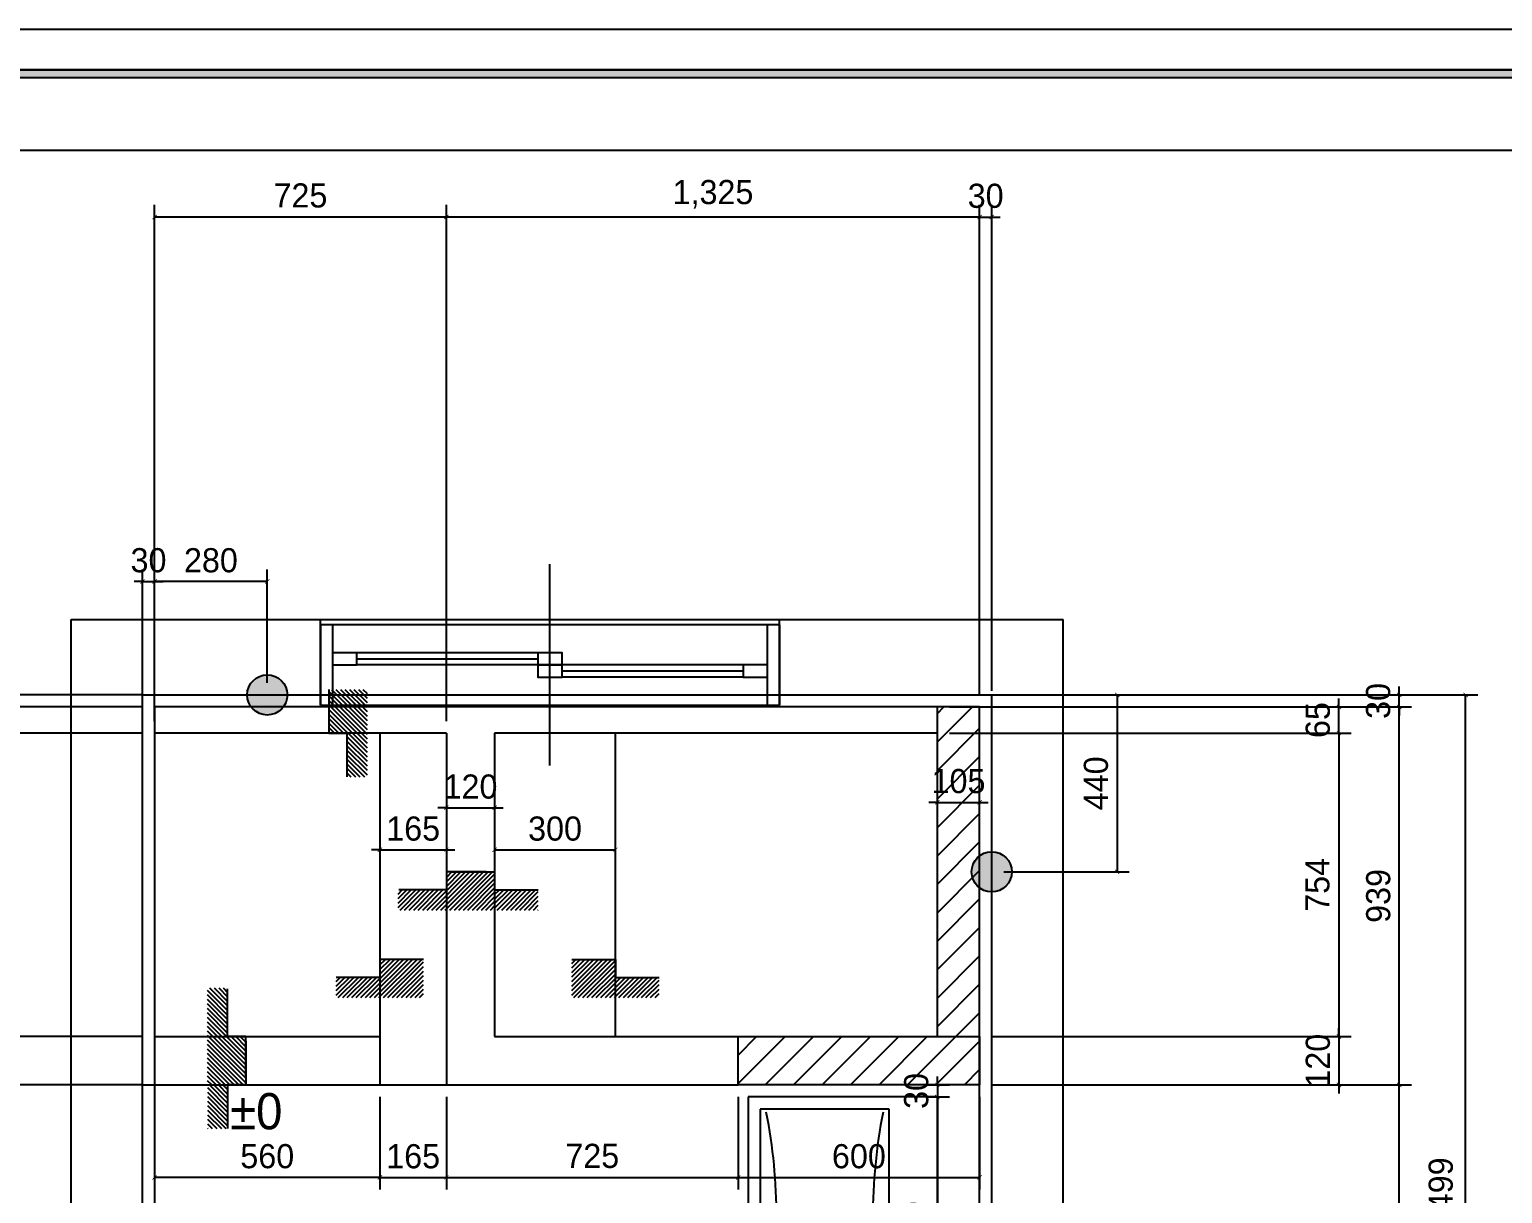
# Model space of a CAD drawing. Header units: inches. Extents: x 7740 to 83056, y -9304 to 75068.
# Drawn here: x 65773 to 69433, y 64553 to 67446 of the extents above; entities that cross this region are included whole.
import ezdxf
from ezdxf.enums import TextEntityAlignment as Align

# ---------------------------------------------------------------- set-up
doc = ezdxf.new("R2010")
doc.units = ezdxf.units.IN
doc.header["$LTSCALE"] = 50
doc.header["$MEASUREMENT"] = 0
for name, color, linetype in [('02-WAL', 2, 'Continuous'), ('03-WAL NEW', 3, 'Continuous'), ('06-FUR', 6, 'Continuous'), ('06-LIGHT', 4, 'Continuous'), ('07-DIM', 5, 'Continuous'), ('07-DIM WAL', 5, 'Continuous'), ('9.보조선', 5, 'Continuous'), ('CO-BATH', 6, 'Continuous'), ('F-SYM', 7, 'Continuous'), ('FORM(YOURNAME)-11', 1, 'Continuous'), ('도면층2', 2, 'Continuous'), ('도면층4', 4, 'Continuous'), ('도면층5', 5, 'Continuous')]:
    doc.layers.add(name, color=color, linetype=linetype)
doc.styles.add('YOURNAME', font='HY울릉도M.TTF')
doc.styles.add('마감재', font='stylu.ttf')
doc.styles.add('코레일둥고', font='Korail_Round_Gothic_Medium.ttf')
doc.dimstyles.new('사본 벽치수 Copy of DIM-30', dxfattribs={"dimscale": 30, "dimtxt": 2, "dimasz": 0.7, "dimexe": 1, "dimexo": 1, "dimgap": 0.7, "dimtad": 1, "dimdec": 0, "dimzin": 1, "dimdsep": 46, "dimlunit": 6, "dimtxsty": '마감재', "dimblk": 'ARCHTICK', "dimcen": -0.09, "dimclrd": 256, "dimclre": 256, "dimclrt": 3, "dimadec": 0, "dimazin": 0, "dimtfac": 1, "dimtdec": 0, "dimtix": 1, "dimtmove": 2, "dimatfit": 0, "dimldrblk": 'ARCHTICK', "dimfxl": 0, "dimtolj": 1, "dimtzin": 0, "dimarcsym": 0})
pattern_1 = [(45, (25971, 2475), (-35.35534, 35.35534), [])]

# ---------------------------------------------------------------- blocks, each defined once
blk = doc.blocks.new('FORM-PLAN')
at = {"layer": 'FORM(YOURNAME)-11'}
h = blk.add_hatch(color=256, dxfattribs=at)
h.dxf.hatch_style = 1
h.paths.add_polyline_path([(-71444, 55115), (10556, 55115), (10556, 54915), (-71444, 54915)])
h.paths.add_polyline_path([(-71444, -2085), (10556, -2085), (10556, -2285), (-71444, -2285)])
at = {"layer": 'Defpoints', "color": 158}
for points in [[(-71444, -2285), (10556, -2285), (10556, 55115), (-71444, 55115)], [(-69444, 53115), (-64, 53115), (-64, 1215), (-69444, 1215)]]:
    blk.add_lwpolyline(points, close=True, dxfattribs=at)
at = {"layer": 'FORM(YOURNAME)-11', "color": 250}
blk.add_lwpolyline([(-72444, -3285), (11556, -3285), (11556, 56115), (-72444, 56115)], close=True, dxfattribs=at)
at = {"layer": 'FORM(YOURNAME)-11'}
blk.add_lwpolyline([(-71444, 55115), (10556, 55115), (10556, 54915), (-71444, 54915)], close=True, dxfattribs=at)
at = {"layer": 'FORM(YOURNAME)-11', "color": 3, "style": 'YOURNAME'}
for tag, height, p in [('1', 450, (9905, 18188)), ('2', 450, (9905, 17544)), ('3', 450, (9905, 16257)), ('4', 450, (9905, 14326)), ('5', 515, (9905, 12009)), ('6', 515, (9905, 9757)), ('7', 515, (9905, 7504)), ('8', 515, (9905, 5252)), ('9', 515, (9905, 2999)), ('10', 515, (5655, 811)), ('11', 515, (9905, 747)), ('12', 515, (5655, -1441)), ('13', 515, (9905, -1441))]:
    blk.add_attdef(tag, text='', height=height, dxfattribs=at).set_placement(p, align=Align.MIDDLE_RIGHT)
blk = doc.blocks.new('*U813')
at = {"layer": 'F-SYM', "xscale": 0.1, "yscale": 0.1, "zscale": 0.1}
blk.add_blockref('FORM-PLAN', (70584.2, 61834.2), dxfattribs=at)
blk = doc.blocks.new('B-003')
at = {"layer": 'CO-BATH'}
for p, q in [((-300, 0), (-300, -470)), ((300, 0), (-300, 0)), ((300, -470), (300, 0)), ((-300, -470), (300, -470))]:
    blk.add_line(p, q, dxfattribs=at)
at = {"layer": 'CO-BATH', "color": 8}
for p, q in [((-12.5, -60), (-12.5, -150.5)), ((12.5, -60), (12.5, -150.5)), ((-270, -120), (-270, -440)), ((270, -120), (-270, -120)), ((270, -440), (270, -120)), ((-14.5, -155.5), (-14.5, -160.5)), ((-14.5, -160.5), (14.5, -160.5)), ((-13.5, -150.5), (-13.5, -155.5)), ((13.5, -150.5), (13.5, -155.5)), ((14.5, -155.5), (14.5, -160.5)), ((-270, -440), (270, -440))]:
    blk.add_line(p, q, dxfattribs=at)
at = {"layer": 'CO-BATH', "color": 251}
for p, q in [((-14.5, -155.5), (14.5, -155.5)), ((-13.5, -150.5), (13.5, -150.5))]:
    blk.add_line(p, q, dxfattribs=at)
at = {"layer": 'CO-BATH', "color": 8}
blk.add_circle((0, -195), 25, dxfattribs=at)
at = {"layer": 'CO-BATH', "color": 251}
blk.add_circle((0, -195), 20, dxfattribs=at)
at = {"layer": 'CO-BATH', "color": 8}
for radius, start, end in [(35, 290.9248, 249.0751), (12.5, 360, 180)]:
    blk.add_arc((0, -60), radius, start, end, dxfattribs=at)
at = {"layer": 'CO-BATH', "color": 251}
for centre, radius, start, end in [((0, -60), 30, 294.6243, 245.3757), ((0, -60), 25, 300, 240), ((0, -60), 18, 313.9829, 226.017), ((0, 1201.9), 1362.4, 258.891, 281.109), ((0, -1761.9), 1362.4, 78.891, 101.109)]:
    blk.add_arc(centre, radius, start, end, dxfattribs=at)
blk = doc.blocks.new('_ARCHTICK')
at = {"color": 0, "linetype": 'ByBlock', "const_width": 0.075}
blk.add_lwpolyline([(-0.25, -0.25), (0.25, 0.25)], dxfattribs=at)
blk = doc.blocks.new('*D486')
at = {"layer": '07-DIM', "lineweight": -2}
for p, q in [((66053.8, 64823.2), (64846.3, 64823.2)), ((64876.3, 63323.2), (64876.3, 64823.2)), ((66053.8, 63323.2), (64846.3, 63323.2))]:
    blk.add_line(p, q, dxfattribs=at)
at = {"layer": 'Defpoints', "color": 0}
for p in [(64876.3, 64823.2), (66083.8, 64823.2), (66083.8, 63323.2)]:
    blk.add_point(p, dxfattribs=at)
at = {"layer": '07-DIM', "lineweight": -2, "xscale": 21, "yscale": 21, "zscale": 21}
for p, rotation in [((64876.3, 64823.2), 90), ((64876.3, 63323.2), 270)]:
    blk.add_blockref('_ARCHTICK', p, dxfattribs=dict(at, rotation=rotation))
at = {"layer": '07-DIM', "color": 3, "insert": (64819.7, 64073.2), "char_height": 60, "attachment_point": 5, "rotation": 90, "style": '마감재'}
blk.add_mtext('\\A1;1,500', dxfattribs=at)
blk = doc.blocks.new('*D487')
at = {"layer": '07-DIM', "lineweight": -2}
for p, q in [((66053.8, 65762.2), (64846.3, 65762.2)), ((64876.3, 64823.2), (64876.3, 65762.2)), ((66053.8, 64823.2), (64846.3, 64823.2))]:
    blk.add_line(p, q, dxfattribs=at)
at = {"layer": 'Defpoints', "color": 0}
for p in [(64876.3, 65762.2), (66083.8, 65762.2), (66083.8, 64823.2)]:
    blk.add_point(p, dxfattribs=at)
at = {"layer": '07-DIM', "lineweight": -2, "xscale": 21, "yscale": 21, "zscale": 21}
for p, rotation in [((64876.3, 65762.2), 90), ((64876.3, 64823.2), 270)]:
    blk.add_blockref('_ARCHTICK', p, dxfattribs=dict(at, rotation=rotation))
at = {"layer": '07-DIM', "color": 3, "insert": (64824.2, 65292.7), "char_height": 60, "attachment_point": 5, "rotation": 90, "style": '마감재'}
blk.add_mtext('\\A1;939', dxfattribs=at)
blk = doc.blocks.new('*D488')
at = {"layer": '07-DIM', "lineweight": -2}
for p, q in [((64876.3, 65792.2), (64876.3, 65813.2)), ((66053.8, 65792.2), (64846.3, 65792.2)), ((64876.3, 65762.2), (64876.3, 65792.2)), ((66053.8, 65762.2), (64846.3, 65762.2)), ((64876.3, 65762.2), (64876.3, 65741.2))]:
    blk.add_line(p, q, dxfattribs=at)
at = {"layer": 'Defpoints', "color": 0}
for p in [(64876.3, 65792.2), (66083.8, 65792.2), (66083.8, 65762.2)]:
    blk.add_point(p, dxfattribs=at)
at = {"layer": '07-DIM', "lineweight": -2, "xscale": 21, "yscale": 21, "zscale": 21}
for p, rotation in [((64876.3, 65792.2), 270), ((64876.3, 65762.2), 90)]:
    blk.add_blockref('_ARCHTICK', p, dxfattribs=dict(at, rotation=rotation))
at = {"layer": '07-DIM', "color": 3, "insert": (64824, 65777.2), "char_height": 60, "attachment_point": 5, "rotation": 90, "style": '마감재'}
blk.add_mtext('\\A1;30', dxfattribs=at)
blk = doc.blocks.new('*D478')
at = {"layer": '07-DIM', "lineweight": -2}
for p, q in [((65026.3, 65762.2), (65026.3, 65783.2)), ((66053.8, 65762.2), (64996.3, 65762.2)), ((65026.3, 65762.2), (65026.3, 65697.2)), ((66053.8, 65697.2), (64996.3, 65697.2)), ((65026.3, 65697.2), (65026.3, 65676.2))]:
    blk.add_line(p, q, dxfattribs=at)
at = {"layer": 'Defpoints', "color": 0}
for p in [(66083.8, 65762.2), (65026.3, 65697.2), (66083.8, 65697.2)]:
    blk.add_point(p, dxfattribs=at)
at = {"layer": '07-DIM', "lineweight": -2, "xscale": 21, "yscale": 21, "zscale": 21}
for p, rotation in [((65026.3, 65762.2), 270), ((65026.3, 65697.2), 90)]:
    blk.add_blockref('_ARCHTICK', p, dxfattribs=dict(at, rotation=rotation))
at = {"layer": '07-DIM', "color": 3, "insert": (64974, 65729.7), "char_height": 60, "attachment_point": 5, "rotation": 90, "style": '마감재'}
blk.add_mtext('\\A1;65', dxfattribs=at)
blk = doc.blocks.new('*D497')
at = {"layer": '07-DIM', "lineweight": -2}
for p, q in [((66053.8, 65697.2), (64996.3, 65697.2)), ((65026.3, 65697.2), (65026.3, 64943.2)), ((66053.8, 64943.2), (64996.3, 64943.2))]:
    blk.add_line(p, q, dxfattribs=at)
at = {"layer": 'Defpoints', "color": 0}
for p in [(66083.8, 65697.2), (65026.3, 64943.2), (66083.8, 64943.2)]:
    blk.add_point(p, dxfattribs=at)
at = {"layer": '07-DIM', "lineweight": -2, "xscale": 21, "yscale": 21, "zscale": 21}
for p, rotation in [((65026.3, 65697.2), 90), ((65026.3, 64943.2), 270)]:
    blk.add_blockref('_ARCHTICK', p, dxfattribs=dict(at, rotation=rotation))
at = {"layer": '07-DIM', "color": 3, "insert": (64973.2, 65320.2), "char_height": 60, "attachment_point": 5, "rotation": 90, "style": '마감재'}
blk.add_mtext('\\A1;754', dxfattribs=at)
blk = doc.blocks.new('*D479')
at = {"layer": '07-DIM', "lineweight": -2}
for p, q in [((66053.8, 64943.2), (64996.3, 64943.2)), ((65026.3, 64943.2), (65026.3, 64964.2)), ((65026.3, 64943.2), (65026.3, 64823.2)), ((66053.8, 64823.2), (64996.3, 64823.2)), ((65026.3, 64823.2), (65026.3, 64802.2))]:
    blk.add_line(p, q, dxfattribs=at)
at = {"layer": 'Defpoints', "color": 0}
for p in [(66083.8, 64943.2), (65026.3, 64823.2), (66083.8, 64823.2)]:
    blk.add_point(p, dxfattribs=at)
at = {"layer": '07-DIM', "lineweight": -2, "xscale": 21, "yscale": 21, "zscale": 21}
for p, rotation in [((65026.3, 64943.2), 270), ((65026.3, 64823.2), 90)]:
    blk.add_blockref('_ARCHTICK', p, dxfattribs=dict(at, rotation=rotation))
at = {"layer": '07-DIM', "color": 3, "insert": (64974.2, 64883.2), "char_height": 60, "attachment_point": 5, "rotation": 90, "style": '마감재'}
blk.add_mtext('\\A1;120', dxfattribs=at)
blk = doc.blocks.new('*D499')
at = {"layer": '07-DIM', "lineweight": -2}
for p, q in [((68163.8, 64823.2), (69206.5, 64823.2)), ((69176.5, 63323.2), (69176.5, 64823.2)), ((68163.8, 63323.2), (69206.5, 63323.2))]:
    blk.add_line(p, q, dxfattribs=at)
at = {"layer": 'Defpoints', "color": 0}
for p in [(68133.8, 64823.2), (69176.5, 64823.2), (68133.8, 63323.2)]:
    blk.add_point(p, dxfattribs=at)
at = {"layer": '07-DIM', "lineweight": -2, "xscale": 21, "yscale": 21, "zscale": 21}
for p, rotation in [((69176.5, 64823.2), 90), ((69176.5, 63323.2), 270)]:
    blk.add_blockref('_ARCHTICK', p, dxfattribs=dict(at, rotation=rotation))
at = {"layer": '07-DIM', "color": 3, "insert": (69119.8, 64073.2), "char_height": 60, "attachment_point": 5, "rotation": 90, "style": '마감재'}
blk.add_mtext('\\A1;1,500', dxfattribs=at)
blk = doc.blocks.new('*D500')
at = {"layer": '07-DIM', "lineweight": -2}
for p, q in [((68163.8, 65762.2), (69206.5, 65762.2)), ((69176.5, 64823.2), (69176.5, 65762.2)), ((68163.8, 64823.2), (69206.5, 64823.2))]:
    blk.add_line(p, q, dxfattribs=at)
at = {"layer": 'Defpoints', "color": 0}
for p in [(68133.8, 65762.2), (69176.5, 65762.2), (68133.8, 64823.2)]:
    blk.add_point(p, dxfattribs=at)
at = {"layer": '07-DIM', "lineweight": -2, "xscale": 21, "yscale": 21, "zscale": 21}
for p, rotation in [((69176.5, 65762.2), 90), ((69176.5, 64823.2), 270)]:
    blk.add_blockref('_ARCHTICK', p, dxfattribs=dict(at, rotation=rotation))
at = {"layer": '07-DIM', "color": 3, "insert": (69124.4, 65292.7), "char_height": 60, "attachment_point": 5, "rotation": 90, "style": '마감재'}
blk.add_mtext('\\A1;939', dxfattribs=at)
blk = doc.blocks.new('*D489')
at = {"layer": '07-DIM', "lineweight": -2}
for p, q in [((69176.5, 65792.2), (69176.5, 65813.2)), ((68163.8, 65792.2), (69206.5, 65792.2)), ((69176.5, 65762.2), (69176.5, 65792.2)), ((68163.8, 65762.2), (69206.5, 65762.2)), ((69176.5, 65762.2), (69176.5, 65741.2))]:
    blk.add_line(p, q, dxfattribs=at)
at = {"layer": 'Defpoints', "color": 0}
for p in [(68133.8, 65792.2), (69176.5, 65792.2), (68133.8, 65762.2)]:
    blk.add_point(p, dxfattribs=at)
at = {"layer": '07-DIM', "lineweight": -2, "xscale": 21, "yscale": 21, "zscale": 21}
for p, rotation in [((69176.5, 65792.2), 270), ((69176.5, 65762.2), 90)]:
    blk.add_blockref('_ARCHTICK', p, dxfattribs=dict(at, rotation=rotation))
at = {"layer": '07-DIM', "color": 3, "insert": (69124.2, 65777.2), "char_height": 60, "attachment_point": 5, "rotation": 90, "style": '마감재'}
blk.add_mtext('\\A1;30', dxfattribs=at)
blk = doc.blocks.new('*D490')
at = {"layer": '07-DIM', "lineweight": -2}
for p, q in [((68058.8, 65697.2), (69056.5, 65697.2)), ((69026.5, 65697.2), (69026.5, 64943.2)), ((68163.8, 64943.2), (69056.5, 64943.2))]:
    blk.add_line(p, q, dxfattribs=at)
at = {"layer": 'Defpoints', "color": 0}
for p in [(68028.8, 65697.2), (68133.8, 64943.2), (69026.5, 64943.2)]:
    blk.add_point(p, dxfattribs=at)
at = {"layer": '07-DIM', "lineweight": -2, "xscale": 21, "yscale": 21, "zscale": 21}
for p, rotation in [((69026.5, 65697.2), 90), ((69026.5, 64943.2), 270)]:
    blk.add_blockref('_ARCHTICK', p, dxfattribs=dict(at, rotation=rotation))
at = {"layer": '07-DIM', "color": 3, "insert": (68973.3, 65320.2), "char_height": 60, "attachment_point": 5, "rotation": 90, "style": '마감재'}
blk.add_mtext('\\A1;754', dxfattribs=at)
blk = doc.blocks.new('*D473')
at = {"layer": '07-DIM', "lineweight": -2}
for p, q in [((68163.8, 64943.2), (69056.5, 64943.2)), ((69026.5, 64943.2), (69026.5, 64964.2)), ((69026.5, 64943.2), (69026.5, 64823.2)), ((68163.8, 64823.2), (69056.5, 64823.2)), ((69026.5, 64823.2), (69026.5, 64802.2))]:
    blk.add_line(p, q, dxfattribs=at)
at = {"layer": 'Defpoints', "color": 0}
for p in [(68133.8, 64943.2), (68133.8, 64823.2), (69026.5, 64823.2)]:
    blk.add_point(p, dxfattribs=at)
at = {"layer": '07-DIM', "lineweight": -2, "xscale": 21, "yscale": 21, "zscale": 21}
for p, rotation in [((69026.5, 64943.2), 270), ((69026.5, 64823.2), 90)]:
    blk.add_blockref('_ARCHTICK', p, dxfattribs=dict(at, rotation=rotation))
at = {"layer": '07-DIM', "color": 3, "insert": (68974.4, 64883.2), "char_height": 60, "attachment_point": 5, "rotation": 90, "style": '마감재'}
blk.add_mtext('\\A1;120', dxfattribs=at)
blk = doc.blocks.new('*D491')
at = {"layer": '07-DIM', "lineweight": -2}
for p, q in [((68133.8, 66979.7), (68112.8, 66979.7)), ((68133.8, 65792.2), (68133.8, 67009.7)), ((68133.8, 66979.7), (68163.8, 66979.7)), ((68163.8, 65802.5), (68163.8, 67009.7)), ((68163.8, 66979.7), (68184.8, 66979.7))]:
    blk.add_line(p, q, dxfattribs=at)
at = {"layer": 'Defpoints', "color": 0}
for p in [(68163.8, 66979.7), (68163.8, 65772.5), (68133.8, 65762.2)]:
    blk.add_point(p, dxfattribs=at)
at = {"layer": '07-DIM', "lineweight": -2, "xscale": 21, "yscale": 21, "zscale": 21}
blk.add_blockref('_ARCHTICK', (68133.8, 66979.7), dxfattribs=at)
at = {"layer": '07-DIM', "lineweight": -2, "xscale": 21, "yscale": 21, "zscale": 21, "rotation": 180}
blk.add_blockref('_ARCHTICK', (68163.8, 66979.7), dxfattribs=at)
at = {"layer": '07-DIM', "color": 3, "insert": (68148.8, 67032), "char_height": 60, "attachment_point": 5, "style": '마감재'}
blk.add_mtext('\\A1;30', dxfattribs=at)
blk = doc.blocks.new('*D492')
at = {"layer": '07-DIM', "lineweight": -2}
for p, q in [((66808.8, 65727.2), (66808.8, 67009.7)), ((68133.8, 66979.7), (66808.8, 66979.7)), ((68133.8, 65792.2), (68133.8, 67009.7))]:
    blk.add_line(p, q, dxfattribs=at)
at = {"layer": 'Defpoints', "color": 0}
for p in [(66808.8, 66979.7), (68133.8, 65762.2), (66808.8, 65697.2)]:
    blk.add_point(p, dxfattribs=at)
at = {"layer": '07-DIM', "lineweight": -2, "xscale": 21, "yscale": 21, "zscale": 21, "rotation": 180}
blk.add_blockref('_ARCHTICK', (66808.8, 66979.7), dxfattribs=at)
at = {"layer": '07-DIM', "lineweight": -2, "xscale": 21, "yscale": 21, "zscale": 21}
blk.add_blockref('_ARCHTICK', (68133.8, 66979.7), dxfattribs=at)
at = {"layer": '07-DIM', "color": 3, "insert": (67471.3, 67036.1), "char_height": 60, "attachment_point": 5, "style": '마감재'}
blk.add_mtext('\\A1;1,325', dxfattribs=at)
blk = doc.blocks.new('*D474')
at = {"layer": '07-DIM', "lineweight": -2}
for p, q in [((66083.8, 65792.2), (66083.8, 67009.7)), ((66808.8, 66979.7), (66083.8, 66979.7)), ((66808.8, 65792.2), (66808.8, 67009.7))]:
    blk.add_line(p, q, dxfattribs=at)
at = {"layer": 'Defpoints', "color": 0}
for p in [(66083.8, 66979.7), (66083.8, 65762.2), (66808.8, 65762.2)]:
    blk.add_point(p, dxfattribs=at)
at = {"layer": '07-DIM', "lineweight": -2, "xscale": 21, "yscale": 21, "zscale": 21, "rotation": 180}
blk.add_blockref('_ARCHTICK', (66083.8, 66979.7), dxfattribs=at)
at = {"layer": '07-DIM', "lineweight": -2, "xscale": 21, "yscale": 21, "zscale": 21}
blk.add_blockref('_ARCHTICK', (66808.8, 66979.7), dxfattribs=at)
at = {"layer": '07-DIM', "color": 3, "insert": (66446.3, 67032.9), "char_height": 60, "attachment_point": 5, "style": '마감재'}
blk.add_mtext('\\A1;725', dxfattribs=at)
blk = doc.blocks.new('*D475')
at = {"layer": '07-DIM', "lineweight": -2}
for p, q in [((66643.8, 65407.4), (66622.8, 65407.4)), ((66643.8, 65407.4), (66808.8, 65407.4)), ((66808.8, 65407.4), (66829.8, 65407.4))]:
    blk.add_line(p, q, dxfattribs=at)
at = {"layer": 'Defpoints', "color": 0}
for p in [(66643.8, 65407.4), (66808.8, 65407.4), (66808.8, 65407.4)]:
    blk.add_point(p, dxfattribs=at)
at = {"layer": '07-DIM', "lineweight": -2, "xscale": 21, "yscale": 21, "zscale": 21}
blk.add_blockref('_ARCHTICK', (66643.8, 65407.4), dxfattribs=at)
at = {"layer": '07-DIM', "lineweight": -2, "xscale": 21, "yscale": 21, "zscale": 21, "rotation": 180}
blk.add_blockref('_ARCHTICK', (66808.8, 65407.4), dxfattribs=at)
at = {"layer": '07-DIM', "color": 3, "insert": (66726.3, 65459.7), "char_height": 60, "attachment_point": 5, "style": '마감재'}
blk.add_mtext('\\A1;165', dxfattribs=at)
blk = doc.blocks.new('*D476')
at = {"layer": '07-DIM', "lineweight": -2}
for p, q in [((66808.8, 65512), (66787.8, 65512)), ((66808.8, 65512), (66928.8, 65512)), ((66928.8, 65512), (66949.8, 65512))]:
    blk.add_line(p, q, dxfattribs=at)
at = {"layer": 'Defpoints', "color": 0}
for p in [(66808.8, 65512), (66928.8, 65512), (66928.8, 65512)]:
    blk.add_point(p, dxfattribs=at)
at = {"layer": '07-DIM', "lineweight": -2, "xscale": 21, "yscale": 21, "zscale": 21}
blk.add_blockref('_ARCHTICK', (66808.8, 65512), dxfattribs=at)
at = {"layer": '07-DIM', "lineweight": -2, "xscale": 21, "yscale": 21, "zscale": 21, "rotation": 180}
blk.add_blockref('_ARCHTICK', (66928.8, 65512), dxfattribs=at)
at = {"layer": '07-DIM', "color": 3, "insert": (66868.8, 65564.1), "char_height": 60, "attachment_point": 5, "style": '마감재'}
blk.add_mtext('\\A1;120', dxfattribs=at)
blk = doc.blocks.new('*D477')
at = {"layer": '07-DIM', "lineweight": -2}
blk.add_line((66928.8, 65407.4), (67228.8, 65407.4), dxfattribs=at)
at = {"layer": 'Defpoints', "color": 0}
for p in [(66928.8, 65407.4), (67228.8, 65407.4), (67228.8, 65407.4)]:
    blk.add_point(p, dxfattribs=at)
at = {"layer": '07-DIM', "lineweight": -2, "xscale": 21, "yscale": 21, "zscale": 21, "rotation": 180}
blk.add_blockref('_ARCHTICK', (66928.8, 65407.4), dxfattribs=at)
at = {"layer": '07-DIM', "lineweight": -2, "xscale": 21, "yscale": 21, "zscale": 21}
blk.add_blockref('_ARCHTICK', (67228.8, 65407.4), dxfattribs=at)
at = {"layer": '07-DIM', "color": 3, "insert": (67078.8, 65459.7), "char_height": 60, "attachment_point": 5, "style": '마감재'}
blk.add_mtext('\\A1;300', dxfattribs=at)
blk = doc.blocks.new('*D493')
at = {"layer": '07-DIM', "lineweight": -2}
for p, q in [((66083.8, 64793.2), (66083.8, 64563.2)), ((66643.8, 64793.2), (66643.8, 64563.2)), ((66643.8, 64593.2), (66083.8, 64593.2))]:
    blk.add_line(p, q, dxfattribs=at)
at = {"layer": 'Defpoints', "color": 0}
for p in [(66083.8, 64823.2), (66643.8, 64823.2), (66083.8, 64593.2)]:
    blk.add_point(p, dxfattribs=at)
at = {"layer": '07-DIM', "lineweight": -2, "xscale": 21, "yscale": 21, "zscale": 21, "rotation": 180}
blk.add_blockref('_ARCHTICK', (66083.8, 64593.2), dxfattribs=at)
at = {"layer": '07-DIM', "lineweight": -2, "xscale": 21, "yscale": 21, "zscale": 21}
blk.add_blockref('_ARCHTICK', (66643.8, 64593.2), dxfattribs=at)
at = {"layer": '07-DIM', "color": 3, "insert": (66363.8, 64645.7), "char_height": 60, "attachment_point": 5, "style": '마감재'}
blk.add_mtext('\\A1;560', dxfattribs=at)
blk = doc.blocks.new('*D494')
at = {"layer": '07-DIM', "lineweight": -2}
for p, q in [((66643.8, 64793.2), (66643.8, 64563.2)), ((66808.8, 64793.2), (66808.8, 64563.2)), ((66643.8, 64593.2), (66622.8, 64593.2)), ((66643.8, 64593.2), (66808.8, 64593.2)), ((66808.8, 64593.2), (66829.8, 64593.2))]:
    blk.add_line(p, q, dxfattribs=at)
at = {"layer": 'Defpoints', "color": 0}
for p in [(66643.8, 64823.2), (66808.8, 64823.2), (66808.8, 64593.2)]:
    blk.add_point(p, dxfattribs=at)
at = {"layer": '07-DIM', "lineweight": -2, "xscale": 21, "yscale": 21, "zscale": 21}
blk.add_blockref('_ARCHTICK', (66643.8, 64593.2), dxfattribs=at)
at = {"layer": '07-DIM', "lineweight": -2, "xscale": 21, "yscale": 21, "zscale": 21, "rotation": 180}
blk.add_blockref('_ARCHTICK', (66808.8, 64593.2), dxfattribs=at)
at = {"layer": '07-DIM', "color": 3, "insert": (66726.3, 64645.5), "char_height": 60, "attachment_point": 5, "style": '마감재'}
blk.add_mtext('\\A1;165', dxfattribs=at)
blk = doc.blocks.new('*D495')
at = {"layer": '07-DIM', "lineweight": -2}
for p, q in [((66808.8, 64793.2), (66808.8, 64563.2)), ((67533.8, 64793.2), (67533.8, 64563.2)), ((66808.8, 64593.2), (67533.8, 64593.2))]:
    blk.add_line(p, q, dxfattribs=at)
at = {"layer": 'Defpoints', "color": 0}
for p in [(66808.8, 64823.2), (67533.8, 64823.2), (67533.8, 64593.2)]:
    blk.add_point(p, dxfattribs=at)
at = {"layer": '07-DIM', "lineweight": -2, "xscale": 21, "yscale": 21, "zscale": 21, "rotation": 180}
blk.add_blockref('_ARCHTICK', (66808.8, 64593.2), dxfattribs=at)
at = {"layer": '07-DIM', "lineweight": -2, "xscale": 21, "yscale": 21, "zscale": 21}
blk.add_blockref('_ARCHTICK', (67533.8, 64593.2), dxfattribs=at)
at = {"layer": '07-DIM', "color": 3, "insert": (67171.3, 64646.4), "char_height": 60, "attachment_point": 5, "style": '마감재'}
blk.add_mtext('\\A1;725', dxfattribs=at)
blk = doc.blocks.new('*D496')
at = {"layer": '07-DIM', "lineweight": -2}
for p, q in [((67533.8, 64793.2), (67533.8, 64563.2)), ((68133.8, 64793.2), (68133.8, 64563.2)), ((67533.8, 64593.2), (68133.8, 64593.2))]:
    blk.add_line(p, q, dxfattribs=at)
at = {"layer": 'Defpoints', "color": 0}
for p in [(67533.8, 64823.2), (68133.8, 64823.2), (68133.8, 64593.2)]:
    blk.add_point(p, dxfattribs=at)
at = {"layer": '07-DIM', "lineweight": -2, "xscale": 21, "yscale": 21, "zscale": 21, "rotation": 180}
blk.add_blockref('_ARCHTICK', (67533.8, 64593.2), dxfattribs=at)
at = {"layer": '07-DIM', "lineweight": -2, "xscale": 21, "yscale": 21, "zscale": 21}
blk.add_blockref('_ARCHTICK', (68133.8, 64593.2), dxfattribs=at)
at = {"layer": '07-DIM', "color": 3, "insert": (67833.8, 64645.6), "char_height": 60, "attachment_point": 5, "style": '마감재'}
blk.add_mtext('\\A1;600', dxfattribs=at)
blk = doc.blocks.new('*D480')
at = {"layer": '07-DIM', "lineweight": -2}
for p, q in [((68028.8, 65525.2), (68007.8, 65525.2)), ((68028.8, 65525.2), (68133.8, 65525.2)), ((68133.8, 65525.2), (68154.8, 65525.2))]:
    blk.add_line(p, q, dxfattribs=at)
at = {"layer": 'Defpoints', "color": 0}
for p in [(68028.8, 65525.2), (68133.8, 65525.2), (68133.8, 65525.2)]:
    blk.add_point(p, dxfattribs=at)
at = {"layer": '07-DIM', "lineweight": -2, "xscale": 21, "yscale": 21, "zscale": 21}
blk.add_blockref('_ARCHTICK', (68028.8, 65525.2), dxfattribs=at)
at = {"layer": '07-DIM', "lineweight": -2, "xscale": 21, "yscale": 21, "zscale": 21, "rotation": 180}
blk.add_blockref('_ARCHTICK', (68133.8, 65525.2), dxfattribs=at)
at = {"layer": '07-DIM', "color": 3, "insert": (68081.3, 65577.7), "char_height": 60, "attachment_point": 5, "style": '마감재'}
blk.add_mtext('\\A1;105', dxfattribs=at)
blk = doc.blocks.new('*D472')
at = {"layer": '07-DIM', "lineweight": -2}
for p, q in [((68193.8, 65792.2), (69371.3, 65792.2)), ((69341.3, 63293.2), (69341.3, 65792.2)), ((68193.8, 63293.2), (69371.3, 63293.2))]:
    blk.add_line(p, q, dxfattribs=at)
at = {"layer": 'Defpoints', "color": 0}
for p in [(68163.8, 65792.2), (69341.3, 65792.2), (68163.8, 63293.2)]:
    blk.add_point(p, dxfattribs=at)
at = {"layer": '07-DIM', "lineweight": -2, "xscale": 21, "yscale": 21, "zscale": 21}
for p, rotation in [((69341.3, 65792.2), 90), ((69341.3, 63293.2), 270)]:
    blk.add_blockref('_ARCHTICK', p, dxfattribs=dict(at, rotation=rotation))
at = {"layer": '07-DIM', "color": 3, "insert": (69284.9, 64542.7), "char_height": 60, "attachment_point": 5, "rotation": 90, "style": '마감재'}
blk.add_mtext('\\A1;2,499', dxfattribs=at)
blk = doc.blocks.new('*D483')
at = {"layer": '07-DIM', "lineweight": -2}
for p, q in [((68000.1, 64823.2), (68058.8, 64823.2)), ((68028.8, 64823.2), (68028.8, 64844.2)), ((68028.8, 64823.2), (68028.8, 64793.2)), ((68000.1, 64793.2), (68058.8, 64793.2)), ((68028.8, 64793.2), (68028.8, 64772.2))]:
    blk.add_line(p, q, dxfattribs=at)
at = {"layer": 'Defpoints', "color": 0}
for p in [(67970.1, 64823.2), (67970.1, 64793.2), (68028.8, 64793.2)]:
    blk.add_point(p, dxfattribs=at)
at = {"layer": '07-DIM', "lineweight": -2, "xscale": 21, "yscale": 21, "zscale": 21}
for p, rotation in [((68028.8, 64823.2), 270), ((68028.8, 64793.2), 90)]:
    blk.add_blockref('_ARCHTICK', p, dxfattribs=dict(at, rotation=rotation))
at = {"layer": '07-DIM', "color": 3, "insert": (67976.5, 64808.2), "char_height": 60, "attachment_point": 5, "rotation": 90, "style": '마감재'}
blk.add_mtext('\\A1;30', dxfattribs=at)
blk = doc.blocks.new('*D481')
at = {"layer": '07-DIM', "lineweight": -2}
for p, q in [((69026.5, 65762.2), (69026.5, 65783.2)), ((68058.8, 65762.2), (69056.5, 65762.2)), ((69026.5, 65697.2), (69026.5, 65762.2)), ((68058.8, 65697.2), (69056.5, 65697.2)), ((69026.5, 65697.2), (69026.5, 65676.2))]:
    blk.add_line(p, q, dxfattribs=at)
at = {"layer": 'Defpoints', "color": 0}
for p in [(68028.8, 65762.2), (69026.5, 65762.2), (68028.8, 65697.2)]:
    blk.add_point(p, dxfattribs=at)
at = {"layer": '07-DIM', "lineweight": -2, "xscale": 21, "yscale": 21, "zscale": 21}
for p, rotation in [((69026.5, 65762.2), 270), ((69026.5, 65697.2), 90)]:
    blk.add_blockref('_ARCHTICK', p, dxfattribs=dict(at, rotation=rotation))
at = {"layer": '07-DIM', "color": 3, "insert": (68974.2, 65729.7), "char_height": 60, "attachment_point": 5, "rotation": 90, "style": '마감재'}
blk.add_mtext('\\A1;65', dxfattribs=at)
blk = doc.blocks.new('*D503')
at = {"layer": '07-DIM', "lineweight": -2}
for p, q in [((68193.8, 65792.2), (68505.6, 65792.2)), ((68475.6, 65792.2), (68475.6, 65352.7)), ((68193.8, 65352.7), (68505.6, 65352.7))]:
    blk.add_line(p, q, dxfattribs=at)
at = {"layer": 'Defpoints', "color": 0}
for p in [(68163.8, 65792.2), (68163.8, 65352.7), (68475.6, 65352.7)]:
    blk.add_point(p, dxfattribs=at)
at = {"layer": '07-DIM', "lineweight": -2, "xscale": 21, "yscale": 21, "zscale": 21}
for p, rotation in [((68475.6, 65792.2), 90), ((68475.6, 65352.7), 270)]:
    blk.add_blockref('_ARCHTICK', p, dxfattribs=dict(at, rotation=rotation))
at = {"layer": '07-DIM', "color": 3, "insert": (68423, 65572.5), "char_height": 60, "attachment_point": 5, "rotation": 90, "style": '마감재'}
blk.add_mtext('\\A1;440', dxfattribs=at)
blk = doc.blocks.new('*D504')
at = {"layer": '07-DIM', "lineweight": -2}
for p, q in [((66083.8, 65822.2), (66083.8, 66104.2)), ((66363.8, 65822.2), (66363.8, 66104.2)), ((66363.8, 66074.2), (66083.8, 66074.2))]:
    blk.add_line(p, q, dxfattribs=at)
at = {"layer": 'Defpoints', "color": 0}
for p in [(66083.8, 66074.2), (66083.8, 65792.2), (66363.8, 65792.2)]:
    blk.add_point(p, dxfattribs=at)
at = {"layer": '07-DIM', "lineweight": -2, "xscale": 21, "yscale": 21, "zscale": 21, "rotation": 180}
blk.add_blockref('_ARCHTICK', (66083.8, 66074.2), dxfattribs=at)
at = {"layer": '07-DIM', "lineweight": -2, "xscale": 21, "yscale": 21, "zscale": 21}
blk.add_blockref('_ARCHTICK', (66363.8, 66074.2), dxfattribs=at)
at = {"layer": '07-DIM', "color": 3, "insert": (66223.8, 66126.4), "char_height": 60, "attachment_point": 5, "style": '마감재'}
blk.add_mtext('\\A1;280', dxfattribs=at)
blk = doc.blocks.new('*D506')
at = {"layer": '07-DIM', "lineweight": -2}
for p, q in [((66053.8, 65727.2), (66053.8, 66104.2)), ((66083.8, 65727.2), (66083.8, 66104.2)), ((66053.8, 66074.2), (66032.8, 66074.2)), ((66053.8, 66074.2), (66083.8, 66074.2)), ((66083.8, 66074.2), (66104.8, 66074.2))]:
    blk.add_line(p, q, dxfattribs=at)
at = {"layer": 'Defpoints', "color": 0}
for p in [(66083.8, 66074.2), (66053.8, 65697.2), (66083.8, 65697.2)]:
    blk.add_point(p, dxfattribs=at)
at = {"layer": '07-DIM', "lineweight": -2, "xscale": 21, "yscale": 21, "zscale": 21}
blk.add_blockref('_ARCHTICK', (66053.8, 66074.2), dxfattribs=at)
at = {"layer": '07-DIM', "lineweight": -2, "xscale": 21, "yscale": 21, "zscale": 21, "rotation": 180}
blk.add_blockref('_ARCHTICK', (66083.8, 66074.2), dxfattribs=at)
at = {"layer": '07-DIM', "color": 3, "insert": (66068.8, 66126.5), "char_height": 60, "attachment_point": 5, "style": '마감재'}
blk.add_mtext('\\A1;30', dxfattribs=at)

msp = doc.modelspace()

# ---------------------------------------------------------------- hatches: boundary and pattern name
h = msp.add_hatch(color=10)
h.dxf.hatch_style = 1
edge = h.paths.add_edge_path()
edge.add_arc((66363.8, 65792.2), 50, 0, 360)
h = msp.add_hatch()
h.set_pattern_fill('ANSI31', color=8, scale=2.5, angle=270)
h.set_pattern_definition([(315, (146925.4864, -4875.559), (5.6126601, 5.6126601), [])])
h.paths.add_polyline_path([(66516.7, 65805.7), (66516.7, 65697.2), (66561.7, 65697.2), (66561.7, 65588.8), (66611.7, 65588.8), (66611.7, 65805.7)])
h = msp.add_hatch(color=10)
h.dxf.hatch_style = 1
edge = h.paths.add_edge_path()
edge.add_arc((68163.8, 65352.7), 50, 0, 360)
h = msp.add_hatch()
h.set_pattern_fill('ANSI31', color=8, scale=2.5, angle=180)
h.set_pattern_definition([(225, (-3763.975, -15056.0566), (5.6126601, -5.6126601), [])])
h.paths.add_polyline_path([(66928.8, 65352.7), (66808.8, 65352.7), (66808.8, 65307.7), (66688.8, 65307.7), (66688.8, 65257.7), (66928.8, 65257.7)])
h = msp.add_hatch()
h.set_pattern_fill('ANSI31', color=8, scale=2.5, angle=180)
h.set_pattern_definition([(225, (-3758.2106, -15056.0566), (5.6126601, -5.6126601), [])])
h.paths.add_polyline_path([(66928.8, 65352.7), (66928.8, 65307.7), (67037.3, 65307.7), (67037.3, 65257.7), (66928.8, 65257.7)])
h = msp.add_hatch()
h.set_pattern_fill('ANSI31', color=8, scale=2.5, angle=180)
h.set_pattern_definition([(225, (-3928.975, -15273.805), (5.6126601, -5.6126601), [])])
h.paths.add_polyline_path([(66752.3, 65135), (66643.8, 65135), (66643.8, 65090), (66535.4, 65090), (66535.4, 65040), (66752.3, 65040)])
h = msp.add_hatch()
h.set_pattern_fill('ANSI31', color=8, scale=2.5, angle=180)
h.set_pattern_definition([(225, (-3343.975, -15273.805), (5.6126601, -5.6126601), [])])
h.paths.add_polyline_path([(67120.4, 65135), (67228.8, 65135), (67228.8, 65090), (67337.3, 65090), (67337.3, 65040), (67120.4, 65040)])
h = msp.add_hatch()
h.set_pattern_fill('ANSI31', color=8, scale=2.5, angle=90)
h.set_pattern_definition([(135, (-14098.4155, 135516.011), (-5.6126601, -5.6126601), [])])
h.paths.add_polyline_path([(66310.4, 64823.2), (66310.4, 64943.2), (66265.4, 64943.2), (66265.4, 65063.2), (66215.4, 65063.2), (66215.4, 64823.2)])
h = msp.add_hatch()
h.set_pattern_fill('ANSI31', color=8, scale=2.5, angle=90)
h.set_pattern_definition([(135, (-14098.4155, 135510.2466), (-5.6126601, -5.6126601), [])])
h.paths.add_polyline_path([(66310.4, 64823.2), (66265.4, 64823.2), (66265.4, 64714.8), (66215.4, 64714.8), (66215.4, 64823.2)])
at = {"layer": '03-WAL NEW'}
h = msp.add_hatch(dxfattribs=at)
h.set_pattern_fill('_USER', color=256, scale=50, angle=45, pattern_type=0)
h.set_pattern_definition(pattern_1)
h.paths.add_polyline_path([(68028.8, 64943.2), (68133.8, 64943.2), (68133.8, 65762.2), (68028.8, 65762.2)])
h = msp.add_hatch(dxfattribs=at)
h.set_pattern_fill('_USER', color=256, scale=50, angle=45, pattern_type=0)
h.set_pattern_definition(pattern_1)
h.paths.add_polyline_path([(67533.8, 64943.2), (68133.8, 64943.2), (68133.8, 64823.2), (67533.8, 64823.2)])

# ---------------------------------------------------------------- linework, layer by layer
at = {"color": 10}
for centre in [(66363.8, 65792.2), (68163.8, 65352.7)]:
    msp.add_circle(centre, 50, dxfattribs=at)
at = {"layer": '02-WAL'}
for p, q in [((65876.3, 65979.7), (68341.3, 65979.7)), ((65876.3, 63121.7), (65876.3, 65979.7)), ((66496.3, 65766.7), (66496.3, 65979.7)), ((67636.3, 65766.7), (67636.3, 65979.7)), ((68341.3, 63121.7), (68341.3, 65979.7)), ((66053.8, 65792.2), (68163.8, 65792.2)), ((66053.8, 63293.2), (66053.8, 65792.2)), ((68163.8, 63293.2), (68163.8, 65792.2))]:
    msp.add_line(p, q, dxfattribs=at)
at = {"layer": '03-WAL NEW'}
for p, q in [((68028.8, 64943.2), (68028.8, 65762.2)), ((66808.8, 65697.2), (66083.8, 65697.2)), ((66643.8, 65697.2), (66643.8, 64823.2)), ((66808.8, 65697.2), (66808.8, 64823.2)), ((66928.8, 65697.2), (66928.8, 64943.2)), ((68028.8, 65697.2), (66928.8, 65697.2)), ((67228.8, 64943.2), (67228.8, 65697.2)), ((66083.8, 64943.2), (66643.8, 64943.2)), ((66928.8, 64943.2), (67533.8, 64943.2)), ((66053.8, 64823.2), (67533.8, 64823.2)), ((68028.8, 64823.2), (68028.8, 63323.2))]:
    msp.add_line(p, q, dxfattribs=at)
msp.add_lwpolyline([(67533.8, 64943.2), (68133.8, 64943.2), (68133.8, 64823.2), (67533.8, 64823.2)], close=True, dxfattribs=at)
at = {"layer": '06-LIGHT'}
for points in [[(66516.7, 65805.7), (66516.7, 65697.2), (66561.7, 65697.2), (66561.7, 65588.8)], [(66907.3, 65352.7), (66808.8, 65352.7), (66808.8, 65307.7), (66690.4, 65307.7)], [(66820.4, 65352.7), (66928.8, 65352.7), (66928.8, 65307.7), (67037.3, 65307.7)], [(66752.3, 65135), (66643.8, 65135), (66643.8, 65090), (66535.4, 65090)], [(67120.4, 65135), (67228.8, 65135), (67228.8, 65090), (67337.3, 65090)], [(66310.4, 64844.8), (66310.4, 64943.2), (66265.4, 64943.2), (66265.4, 65061.7)], [(66310.4, 64931.7), (66310.4, 64823.2), (66265.4, 64823.2), (66265.4, 64714.8)]]:
    msp.add_lwpolyline(points, dxfattribs=at)
at = {"layer": '9.보조선'}
msp.add_lwpolyline([(68133.8, 65762.2), (66083.8, 65762.2), (66083.8, 63323.2), (68133.8, 63323.2)], close=True, dxfattribs=at)
at = {"layer": '도면층2'}
for p, q in [((66496.3, 65966.7), (66496.3, 65766.7)), ((67636.3, 65966.7), (67636.3, 65766.7))]:
    msp.add_line(p, q, dxfattribs=at)
at = {"layer": '도면층4'}
for p, q in [((67066.3, 65616.7), (67066.3, 66116.7)), ((67636.3, 65966.7), (66496.3, 65966.7)), ((66496.3, 65966.7), (66496.3, 65766.7)), ((66526.3, 65966.7), (66526.3, 65766.7)), ((67606.3, 65766.7), (67606.3, 65966.7)), ((67636.3, 65766.7), (67636.3, 65966.7)), ((66586.3, 65881.7), (67036.3, 65881.7)), ((67096.3, 65851.7), (67546.3, 65851.7)), ((66496.3, 65766.7), (67636.3, 65766.7))]:
    msp.add_line(p, q, dxfattribs=at)
for points in [[(66526.3, 65896.7), (66526.3, 65866.7), (66586.3, 65866.7), (66586.3, 65896.7)], [(67036.3, 65896.7), (67036.3, 65866.7), (67096.3, 65866.7), (67096.3, 65896.7)], [(67036.3, 65866.7), (67036.3, 65836.7), (67096.3, 65836.7), (67096.3, 65866.7)], [(67546.3, 65866.7), (67546.3, 65836.7), (67606.3, 65836.7), (67606.3, 65866.7)]]:
    msp.add_lwpolyline(points, close=True, dxfattribs=at)
at = {"layer": '도면층5'}
for p, q in [((67036.3, 65896.7), (66586.3, 65896.7)), ((67036.3, 65866.7), (66586.3, 65866.7)), ((67546.3, 65866.7), (67096.3, 65866.7)), ((67546.3, 65836.7), (67096.3, 65836.7))]:
    msp.add_line(p, q, dxfattribs=at)

# ---------------------------------------------------------------- block references
at = {"layer": '06-FUR'}
msp.add_blockref('*U813', (0, 0), dxfattribs=at)
at = {"layer": '07-DIM WAL', "rotation": 270}
msp.add_blockref('B-003', (68028.8, 64493.2), dxfattribs=at)

# ---------------------------------------------------------------- texts
at = {"layer": '도면층4', "style": '코레일둥고'}
msp.add_text('%%P0', height=90, dxfattribs=at).set_placement((66271.4, 64712.8))

# ---------------------------------------------------------------- dimensions: what is measured, and where the dimension line sits
at = {"layer": '07-DIM'}
for base, p1, p2, picture, middle in [((66083.8, 66979.7), (66808.8, 65762.2), (66083.8, 65762.2), '*D474', (66446.3, 67032.9)), ((66808.8, 66979.7), (68133.8, 65762.2), (66808.8, 65697.2), '*D492', (67471.3, 67036.1)), ((68163.8, 66979.7), (68133.8, 65762.2), (68163.8, 65772.5), '*D491', (68148.8, 67032)), ((66928.8, 65512), (66808.8, 65512), (66928.8, 65512), '*D476', (66868.8, 65564.1)), ((68133.8, 65525.2), (68028.8, 65525.2), (68133.8, 65525.2), '*D480', (68081.3, 65577.7)), ((66808.8, 65407.4), (66643.8, 65407.4), (66808.8, 65407.4), '*D475', (66726.3, 65459.7)), ((67228.8, 65407.4), (66928.8, 65407.4), (67228.8, 65407.4), '*D477', (67078.8, 65459.7)), ((66083.8, 64593.2), (66643.8, 64823.2), (66083.8, 64823.2), '*D493', (66363.8, 64645.7)), ((66808.8, 64593.2), (66643.8, 64823.2), (66808.8, 64823.2), '*D494', (66726.3, 64645.5)), ((67533.8, 64593.2), (66808.8, 64823.2), (67533.8, 64823.2), '*D495', (67171.3, 64646.4)), ((68133.8, 64593.2), (67533.8, 64823.2), (68133.8, 64823.2), '*D496', (67833.8, 64645.6))]:
    dim = msp.add_linear_dim(base=base, p1=p1, p2=p2, dimstyle='사본 벽치수 Copy of DIM-30', override={"dimfxl": 1.25}, dxfattribs=at)
    dim.commit()
    dim.dimension.update_dxf_attribs({"geometry": picture, "text_midpoint": middle})
for p1, p2, picture, middle in [((66053.8, 65697.2), (66083.8, 65697.2), '*D506', (66068.8, 66126.5)), ((66363.8, 65792.2), (66083.8, 65792.2), '*D504', (66223.8, 66126.4))]:
    dim = msp.add_linear_dim(base=(66083.8, 66074.2), p1=p1, p2=p2, dimstyle='사본 벽치수 Copy of DIM-30', dxfattribs=at)
    dim.commit()
    dim.dimension.update_dxf_attribs({"geometry": picture, "text_midpoint": middle})
for base, p1, p2, picture, middle in [((64876.3, 65792.2), (66083.8, 65762.2), (66083.8, 65792.2), '*D488', (64824, 65777.2)), ((69176.5, 65792.2), (68133.8, 65762.2), (68133.8, 65792.2), '*D489', (69124.2, 65777.2)), ((65026.3, 65697.2), (66083.8, 65762.2), (66083.8, 65697.2), '*D478', (64974, 65729.7)), ((69026.5, 65762.2), (68028.8, 65697.2), (68028.8, 65762.2), '*D481', (68974.2, 65729.7)), ((69341.3, 65792.2), (68163.8, 63293.2), (68163.8, 65792.2), '*D472', (69284.9, 64542.7)), ((64876.3, 65762.2), (66083.8, 64823.2), (66083.8, 65762.2), '*D487', (64824.2, 65292.7)), ((69176.5, 65762.2), (68133.8, 64823.2), (68133.8, 65762.2), '*D500', (69124.4, 65292.7)), ((65026.3, 64943.2), (66083.8, 65697.2), (66083.8, 64943.2), '*D497', (64973.2, 65320.2)), ((69026.5, 64943.2), (68028.8, 65697.2), (68133.8, 64943.2), '*D490', (68973.3, 65320.2)), ((65026.3, 64823.2), (66083.8, 64943.2), (66083.8, 64823.2), '*D479', (64974.2, 64883.2)), ((69026.5, 64823.2), (68133.8, 64943.2), (68133.8, 64823.2), '*D473', (68974.4, 64883.2)), ((64876.3, 64823.2), (66083.8, 63323.2), (66083.8, 64823.2), '*D486', (64819.7, 64073.2)), ((68028.8, 64793.2), (67970.1, 64823.2), (67970.1, 64793.2), '*D483', (67976.5, 64808.2)), ((69176.5, 64823.2), (68133.8, 63323.2), (68133.8, 64823.2), '*D499', (69119.8, 64073.2))]:
    dim = msp.add_linear_dim(base=base, p1=p1, p2=p2, angle=90, dimstyle='사본 벽치수 Copy of DIM-30', override={"dimfxl": 1.25}, dxfattribs=at)
    dim.commit()
    dim.dimension.update_dxf_attribs({"geometry": picture, "text_midpoint": middle})
dim = msp.add_linear_dim(base=(68475.6030466, 65352.7258512), p1=(68163.8101204, 65792.2258512), p2=(68163.8101204, 65352.7258512), angle=90, dimstyle='사본 벽치수 Copy of DIM-30', dxfattribs=at)
dim.commit()
dim.dimension.update_dxf_attribs({"geometry": '*D503', "text_midpoint": (68423.0437493, 65572.4758512)})

doc.saveas('drawing.dxf')
